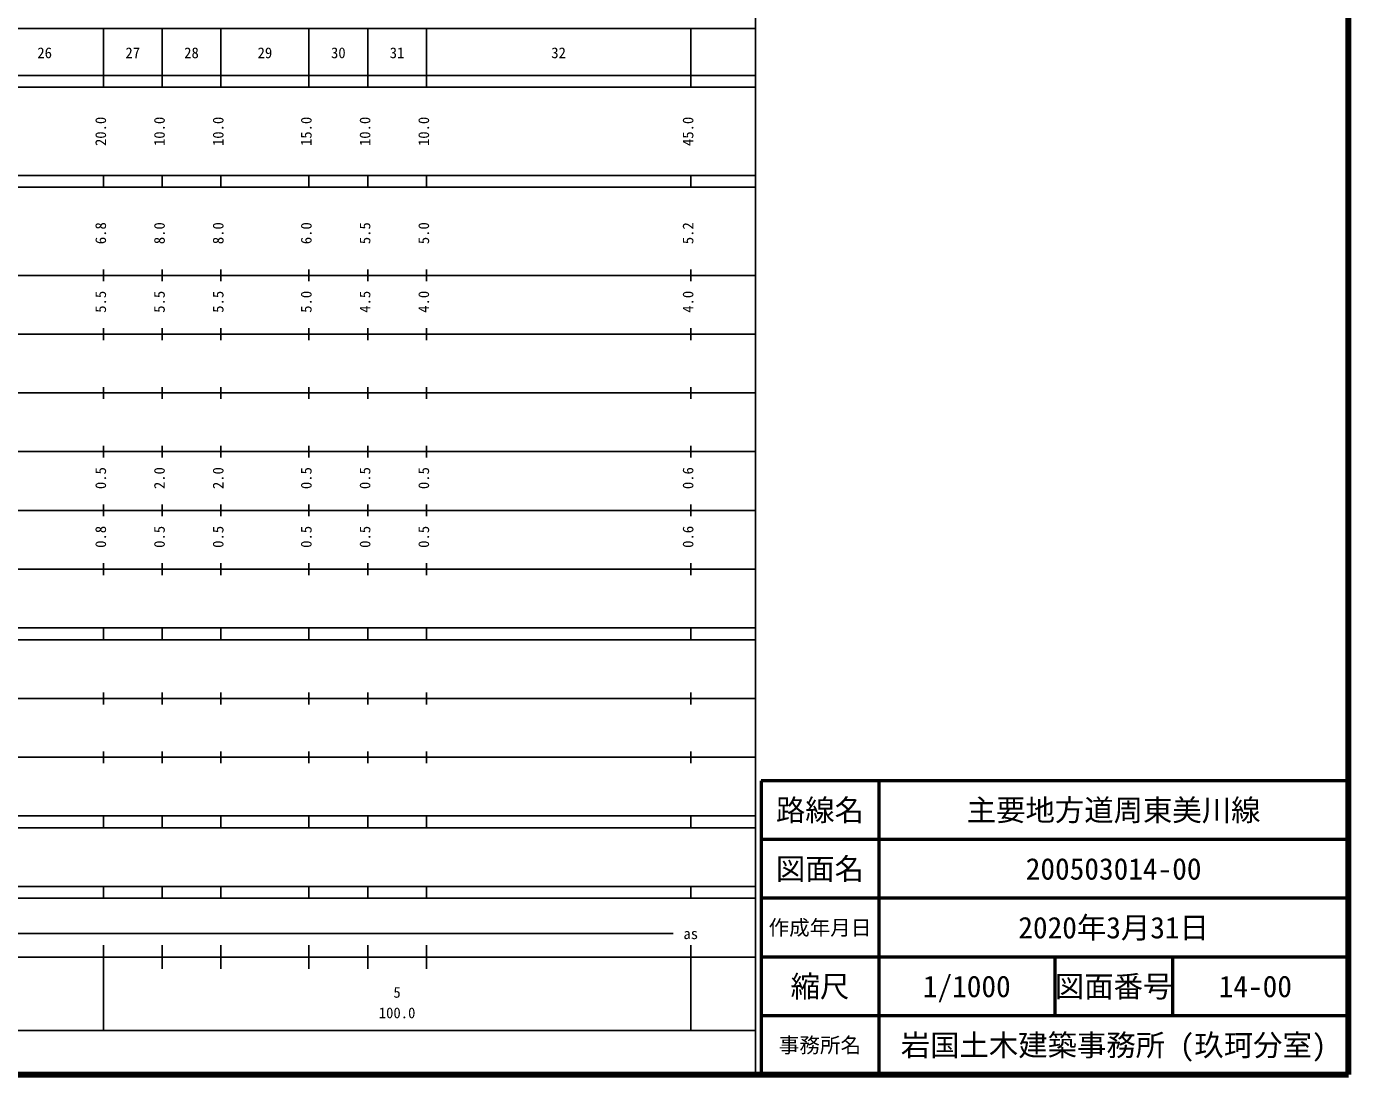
# Model space of a CAD drawing. Units: millimetres on the paper, enlarged 1000 times. Extents: x 40000 to 680000, y 20000 to 380000.
# Drawn here: x 454898 to 680000, y 20000 to 198357 of the extents above; entities that cross this region are included whole.
import ezdxf
from ezdxf.enums import TextEntityAlignment as Align

# ---------------------------------------------------------------- set-up
doc = ezdxf.new("R2010")
doc.units = ezdxf.units.MM
doc.header["$LTSCALE"] = 1000
for name, color, linetype, lineweight in [('M-TTL', 2, 'Continuous', 140), ('M-TTL-BAND', 7, 'Continuous', 25), ('M-TTL-FRAM', 2, 'Continuous', 50), ('M-TTL-LINE', 7, 'Continuous', 50)]:
    doc.layers.add(name, color=color, linetype=linetype, lineweight=lineweight)
doc.layers.add('M-TTL-TXT', color=7, linetype='Continuous')
doc.styles.add('ＭＳ ゴシック', font='')
doc.styles.get('ＭＳ ゴシック').set_extended_font_data('MS Gothic')

msp = doc.modelspace()

# ---------------------------------------------------------------- linework, layer by layer
at = {"layer": 'M-TTL'}
for p, q in [((680000, 20000), (680000, 380000)), ((40000, 20000), (680000, 20000))]:
    msp.add_line(p, q, dxfattribs=at)
at = {"layer": 'M-TTL-BAND'}
for p, q in [((579000, 20000), (579000, 370000)), ((68000, 198000), (579000, 198000)), ((468000, 188000), (468000, 198000)), ((478000, 188000), (478000, 198000)), ((488000, 188000), (488000, 198000)), ((503000, 188000), (503000, 198000)), ((513000, 188000), (513000, 198000)), ((523000, 188000), (523000, 198000)), ((568000, 188000), (568000, 198000)), ((40000, 190000), (579000, 190000)), ((40000, 188000), (579000, 188000)), ((40000, 173000), (579000, 173000)), ((468000, 171000), (468000, 173000)), ((478000, 171000), (478000, 173000)), ((488000, 171000), (488000, 173000)), ((503000, 171000), (503000, 173000)), ((513000, 171000), (513000, 173000)), ((523000, 171000), (523000, 173000)), ((568000, 171000), (568000, 173000)), ((40000, 171000), (579000, 171000)), ((40000, 156000), (579000, 156000)), ((468000, 155000), (468000, 157000)), ((478000, 155000), (478000, 157000)), ((488000, 155000), (488000, 157000)), ((503000, 155000), (503000, 157000)), ((513000, 155000), (513000, 157000)), ((523000, 155000), (523000, 157000)), ((568000, 155000), (568000, 157000)), ((468000, 145000), (468000, 147000)), ((478000, 145000), (478000, 147000)), ((488000, 145000), (488000, 147000)), ((503000, 145000), (503000, 147000)), ((513000, 145000), (513000, 147000)), ((523000, 145000), (523000, 147000)), ((568000, 145000), (568000, 147000)), ((46000, 146000), (579000, 146000)), ((52000, 136000), (579000, 136000)), ((468000, 135000), (468000, 137000)), ((478000, 135000), (478000, 137000)), ((488000, 135000), (488000, 137000)), ((503000, 135000), (503000, 137000)), ((513000, 135000), (513000, 137000)), ((523000, 135000), (523000, 137000)), ((568000, 135000), (568000, 137000)), ((468000, 125000), (468000, 127000)), ((478000, 125000), (478000, 127000)), ((488000, 125000), (488000, 127000)), ((503000, 125000), (503000, 127000)), ((513000, 125000), (513000, 127000)), ((523000, 125000), (523000, 127000)), ((568000, 125000), (568000, 127000)), ((46000, 126000), (579000, 126000)), ((52000, 116000), (579000, 116000)), ((468000, 115000), (468000, 117000)), ((478000, 115000), (478000, 117000)), ((488000, 115000), (488000, 117000)), ((503000, 115000), (503000, 117000)), ((513000, 115000), (513000, 117000)), ((523000, 115000), (523000, 117000)), ((568000, 115000), (568000, 117000)), ((46000, 106000), (579000, 106000)), ((468000, 105000), (468000, 107000)), ((478000, 105000), (478000, 107000)), ((488000, 105000), (488000, 107000)), ((503000, 105000), (503000, 107000)), ((513000, 105000), (513000, 107000)), ((523000, 105000), (523000, 107000)), ((568000, 105000), (568000, 107000)), ((40000, 96000), (579000, 96000)), ((468000, 94000), (468000, 96000)), ((478000, 94000), (478000, 96000)), ((488000, 94000), (488000, 96000)), ((503000, 94000), (503000, 96000)), ((513000, 94000), (513000, 96000)), ((523000, 94000), (523000, 96000)), ((568000, 94000), (568000, 96000)), ((40000, 94000), (579000, 94000)), ((49000, 84000), (579000, 84000)), ((468000, 83000), (468000, 85000)), ((478000, 83000), (478000, 85000)), ((488000, 83000), (488000, 85000)), ((503000, 83000), (503000, 85000)), ((513000, 83000), (513000, 85000)), ((523000, 83000), (523000, 85000)), ((568000, 83000), (568000, 85000)), ((468000, 73000), (468000, 75000)), ((478000, 73000), (478000, 75000)), ((488000, 73000), (488000, 75000)), ((503000, 73000), (503000, 75000)), ((513000, 73000), (513000, 75000)), ((523000, 73000), (523000, 75000)), ((568000, 73000), (568000, 75000)), ((40000, 74000), (579000, 74000)), ((40000, 64000), (579000, 64000)), ((468000, 62000), (468000, 64000)), ((478000, 62000), (478000, 64000)), ((488000, 62000), (488000, 64000)), ((503000, 62000), (503000, 64000)), ((513000, 62000), (513000, 64000)), ((523000, 62000), (523000, 64000)), ((568000, 62000), (568000, 64000)), ((40000, 62000), (579000, 62000)), ((40000, 52000), (579000, 52000)), ((468000, 50000), (468000, 52000)), ((478000, 50000), (478000, 52000)), ((488000, 50000), (488000, 52000)), ((503000, 50000), (503000, 52000)), ((513000, 50000), (513000, 52000)), ((523000, 50000), (523000, 52000)), ((568000, 50000), (568000, 52000)), ((40000, 50000), (579000, 50000)), ((71000, 44000), (565000, 44000)), ((468000, 27500), (468000, 42000)), ((478000, 38000), (478000, 42000)), ((488000, 38000), (488000, 42000)), ((503000, 38000), (503000, 42000)), ((513000, 38000), (513000, 42000)), ((523000, 38000), (523000, 42000)), ((568000, 27500), (568000, 42000)), ((40000, 40000), (579000, 40000)), ((68000, 27500), (579000, 27500))]:
    msp.add_line(p, q, dxfattribs=at)
at = {"layer": 'M-TTL-FRAM'}
for p, q in [((680000, 70000), (580000, 70000)), ((580000, 70000), (580000, 20000))]:
    msp.add_line(p, q, dxfattribs=at)
at = {"layer": 'M-TTL-LINE'}
for p, q in [((600000, 70000), (600000, 20000)), ((680000, 60000), (580000, 60000)), ((680000, 50000), (580000, 50000)), ((680000, 40000), (580000, 40000)), ((630000, 40000), (630000, 30000)), ((650000, 40000), (650000, 30000)), ((680000, 30000), (580000, 30000))]:
    msp.add_line(p, q, dxfattribs=at)

# ---------------------------------------------------------------- texts
at = {"layer": 'M-TTL-BAND', "style": 'ＭＳ ゴシック'}
for s, p in [('26', (458000, 192405)), ('27', (473000, 192405)), ('28', (483000, 192405)), ('29', (495500, 192405)), ('30', (508000, 192405)), ('31', (518000, 192405)), ('32', (545500, 192405)), ('as', (568000, 42500)), ('5', (518000, 32523)), ('100.0', (518000, 29033))]:
    msp.add_text(s, height=1833, dxfattribs=at).set_placement(p, align=Align.BOTTOM_CENTER)
for s, p in [('20.0', (469000, 180500)), ('10.0', (479000, 180500)), ('10.0', (489000, 180500)), ('15.0', (504000, 180500)), ('10.0', (514000, 180500)), ('10.0', (524000, 180500)), ('45.0', (569000, 180500)), ('6.8', (469000, 163174)), ('8.0', (479000, 163174)), ('8.0', (489000, 163174)), ('6.0', (504000, 163174)), ('5.5', (514000, 163174)), ('5.0', (524000, 163174)), ('5.2', (569000, 163174)), ('5.5', (469000, 151500)), ('5.5', (479000, 151500)), ('5.5', (489000, 151500)), ('5.0', (504000, 151500)), ('4.5', (514000, 151500)), ('4.0', (524000, 151500)), ('4.0', (569000, 151500)), ('0.5', (469000, 121500)), ('2.0', (479000, 121500)), ('2.0', (489000, 121500)), ('0.5', (504000, 121500)), ('0.5', (514000, 121500)), ('0.5', (524000, 121500)), ('0.6', (569000, 121500)), ('0.8', (469000, 111500)), ('0.5', (479000, 111500)), ('0.5', (489000, 111500)), ('0.5', (504000, 111500)), ('0.5', (514000, 111500)), ('0.5', (524000, 111500)), ('0.6', (569000, 111500))]:
    msp.add_text(s, height=1833, rotation=90, dxfattribs=at).set_placement(p, align=Align.BOTTOM_CENTER)
at = {"layer": 'M-TTL-TXT', "style": 'ＭＳ ゴシック'}
for s, height, p in [('路線名', 3666, (590000, 65000)), ('路線名', 3666, (590000, 65000)), ('主要地方道周東美川線', 3666, (640000, 65000)), ('図面名', 3666, (590000, 55000)), ('図面名', 3666, (590000, 55000)), ('200503014-00', 3666, (640000, 55000)), ('2020年3月31日', 3666, (640000, 45000)), ('作成年月日', 2566, (590000, 45000)), ('作成年月日', 2566, (590000, 45000)), ('縮尺', 3666, (590000, 35000)), ('縮尺', 3666, (590000, 35000)), ('1/1000', 3666, (615000, 35000)), ('図面番号', 3666, (640000, 35000)), ('図面番号', 3666, (640000, 35000)), ('14-00', 3666, (664125, 35000)), ('岩国土木建築事務所 (玖珂分室)', 3666, (640000, 25000)), ('事務所名', 2566, (590000, 25000)), ('事務所名', 2566, (590000, 25000))]:
    msp.add_text(s, height=height, dxfattribs=at).set_placement(p, align=Align.MIDDLE_CENTER)

doc.saveas('drawing.dxf')
